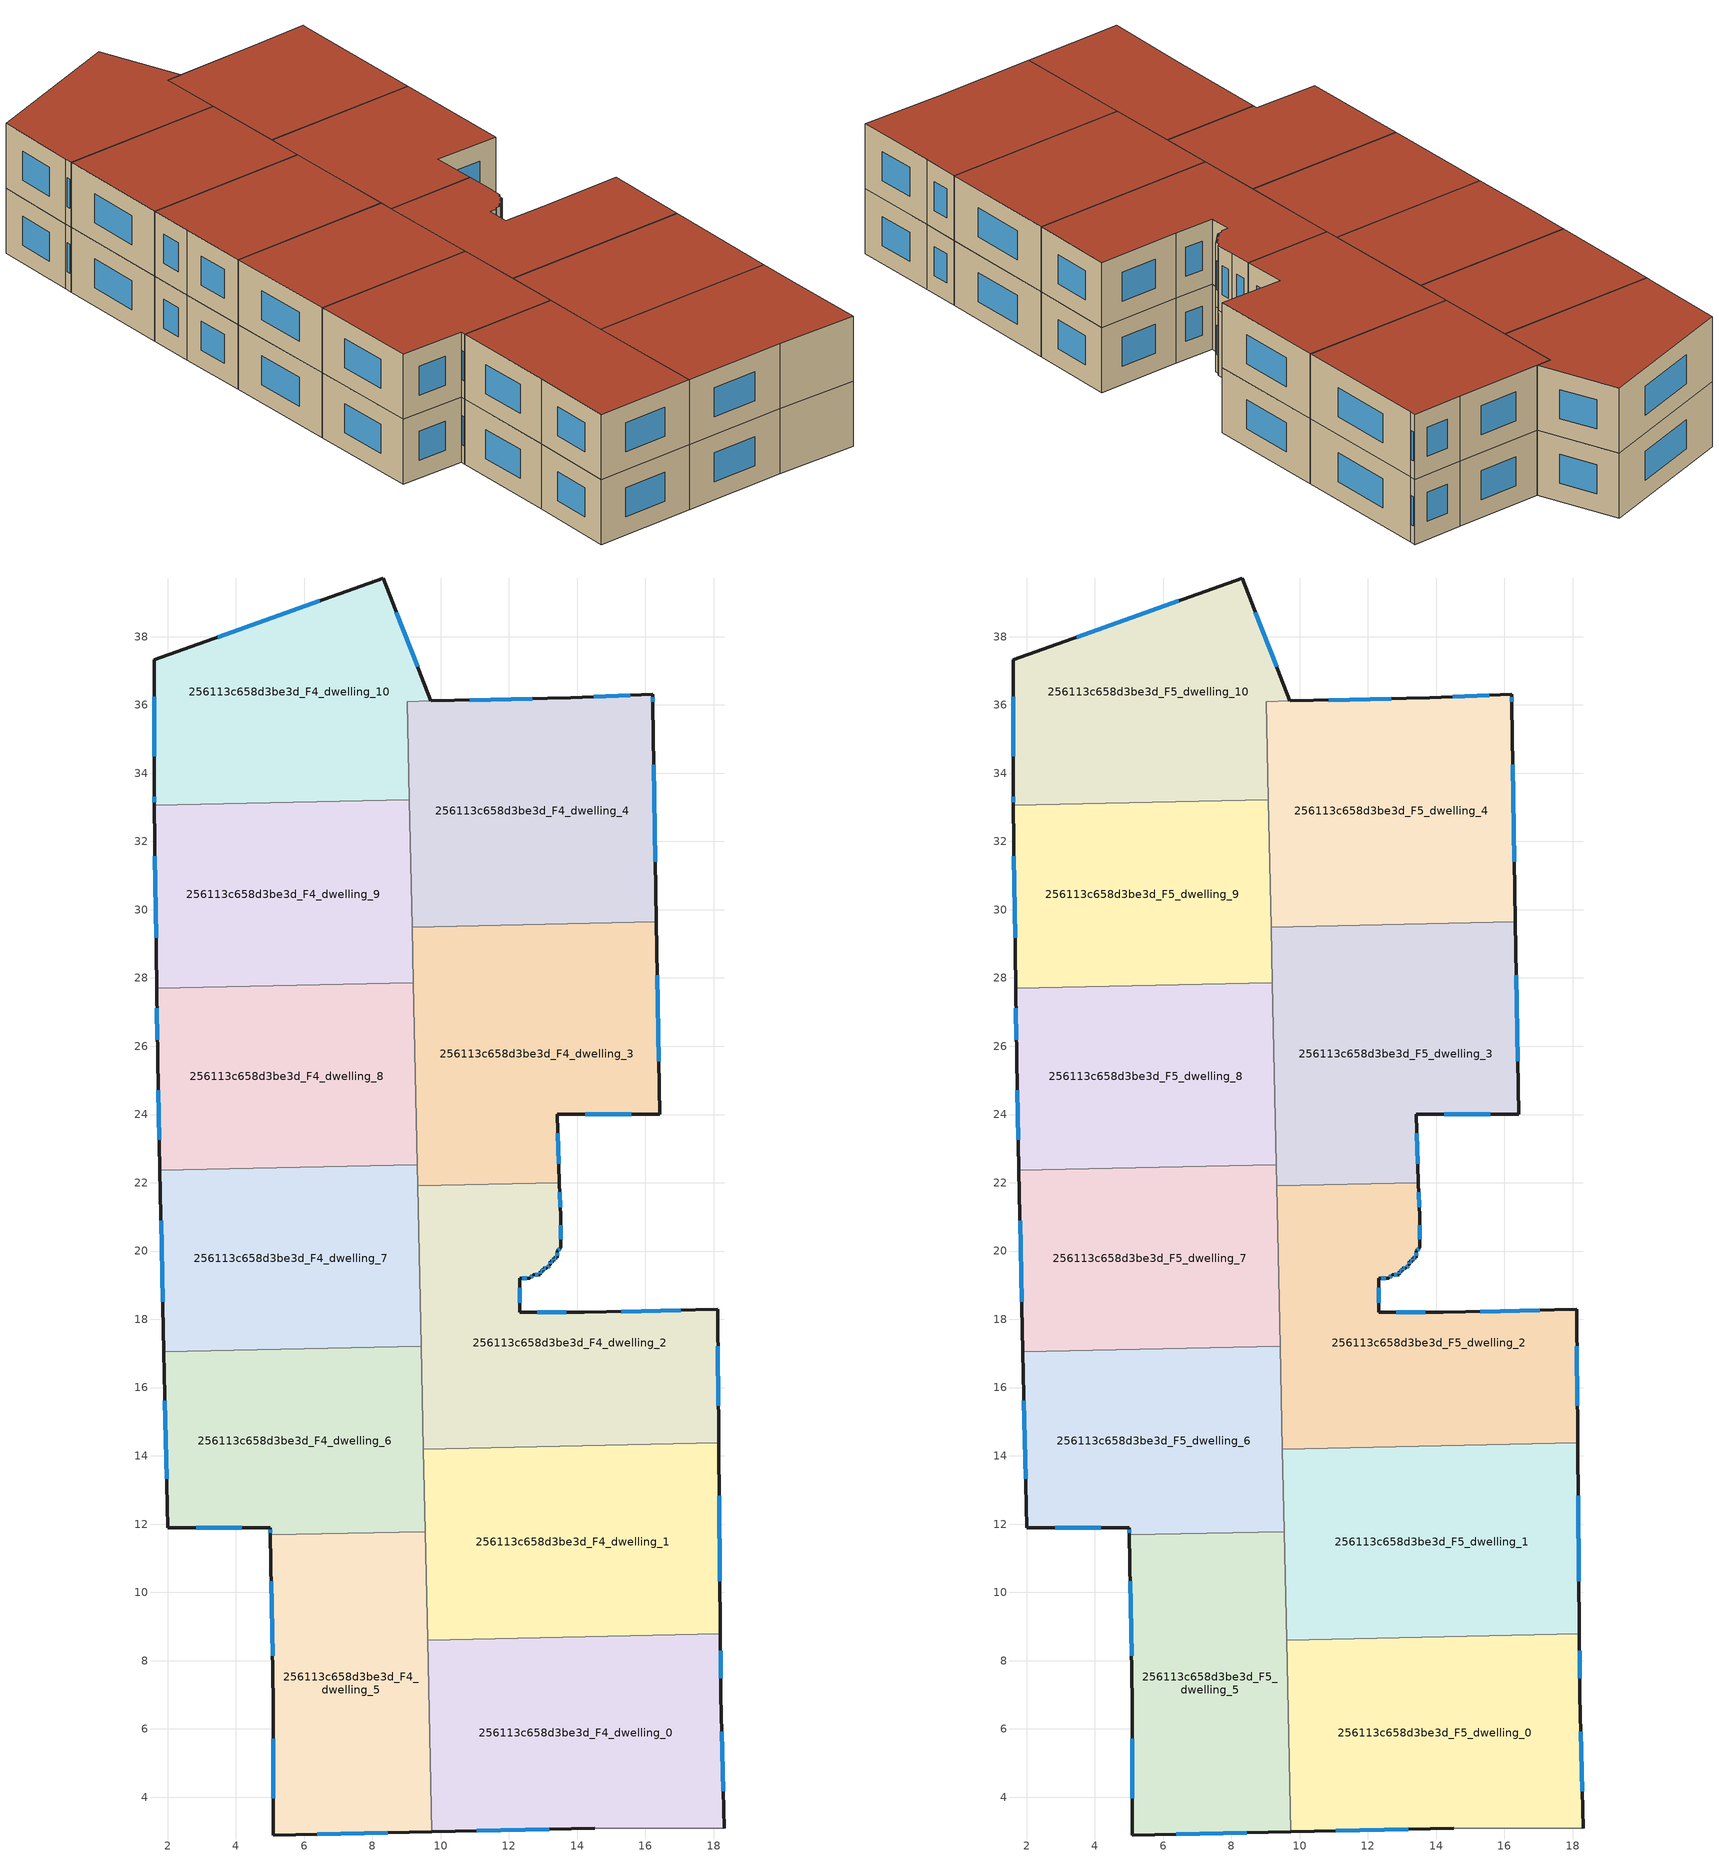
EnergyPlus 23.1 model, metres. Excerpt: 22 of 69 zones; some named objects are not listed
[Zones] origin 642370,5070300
256113c658d3be3d_F4_dwelling_0
 floor to 256113c658d3be3d_F3_dwelling_0 (EU_floor_Construction): 18.2,8.78 18.21,6.99 18.31,3.09 14.51,3.09 9.74,2.99 9.62,8.6 z12
 wall outside (EU_wall_Construction): 9.74,2.99 14.51,3.09 / 18.31,3.09 18.21,6.99 18.2,8.78 z12:15
 wall to 256113c658d3be3d_F4_dwelling_1 (EU_wall_Construction): 18.2,8.78 9.62,8.6 z12:15
 wall adiabatic (EU_wall_Construction): 14.51,3.09 18.31,3.09 z12:15
 wall to 256113c658d3be3d_F4_dwelling_5 (EU_wall_Construction): 9.62,8.6 9.74,2.99 z12:15
 window (EU_Window_Construction): 11.06,3.02 13.19,3.06 / 18.21,7.49 18.2,8.29 / 18.28,4.17 18.24,5.91 z12.83:14.17
256113c658d3be3d_F4_dwelling_1
 floor to 256113c658d3be3d_F3_dwelling_1 (EU_floor_Construction): 18.15,14.38 18.2,8.78 9.62,8.6 9.5,14.19 z12
 wall outside (EU_wall_Construction): 18.2,8.78 18.15,14.38 z12:15
 wall to 256113c658d3be3d_F4_dwelling_2 (EU_wall_Construction): 18.15,14.38 9.5,14.19 z12:15
 wall to 256113c658d3be3d_F4_dwelling_6 (EU_wall_Construction): 9.5,14.19 9.55,11.78 z12:15
 wall to 256113c658d3be3d_F4_dwelling_5 (EU_wall_Construction): 9.55,11.78 9.62,8.6 z12:15
 window (EU_Window_Construction): 18.18,10.33 18.16,12.83 z12.83:14.17
256113c658d3be3d_F4_dwelling_10
 floor to 256113c658d3be3d_F3_dwelling_10 (EU_floor_Construction): 8.31,39.72 9.71,36.12 9.03,36.1 9.09,33.22 1.61,33.05 1.61,33.42 1.61,37.32 z12
 wall outside (EU_wall_Construction): 9.71,36.12 8.31,39.72 1.61,37.32 1.61,33.42 1.61,33.05 z12:15
 wall to 256113c658d3be3d_F4_dwelling_4 (EU_wall_Construction): 9.09,33.22 9.03,36.1 9.71,36.12 z12:15
 wall to 256113c658d3be3d_F4_dwelling_9 (EU_wall_Construction): 1.61,33.05 9.09,33.22 z12:15
 window (EU_Window_Construction): 1.61,33.32 1.61,33.15 / 1.61,36.24 1.61,34.5 / 6.46,39.05 3.47,37.98 / 9.33,37.11 8.7,38.72 z12.83:14.17
256113c658d3be3d_F4_dwelling_2
 floor to 256113c658d3be3d_F3_dwelling_2 (EU_floor_Construction): 18.12,18.3 18.15,14.38 9.5,14.19 9.33,21.91 13.48,22 13.51,21 13.51,20.1 13.41,20 13.41,19.8 13.31,19.8 13.31,19.7 13.21,19.7 13.21,19.6 13.11,19.5 13.01,19.5 13.01,19.4 12.91,19.4 12.91,19.3 12.71,19.3 12.61,19.2 12.31,19.2 12.31,18.2 14.21,18.2 z12
 wall outside (EU_wall_Construction): 18.15,14.38 18.12,18.3 14.21,18.2 12.31,18.2 12.31,19.2 12.61,19.2 12.71,19.3 12.91,19.3 12.91,19.4 13.01,19.4 13.01,19.5 13.11,19.5 13.21,19.6 13.21,19.7 13.31,19.7 13.31,19.8 13.41,19.8 13.41,20 13.51,20.1 13.51,21 13.48,22 z12:15
 wall to 256113c658d3be3d_F4_dwelling_3 (EU_wall_Construction): 13.48,22 9.33,21.91 z12:15
 wall to 256113c658d3be3d_F4_dwelling_7 (EU_wall_Construction): 9.33,21.91 9.43,17.21 z12:15
 wall to 256113c658d3be3d_F4_dwelling_6 (EU_wall_Construction): 9.43,17.21 9.5,14.19 z12:15
 window (EU_Window_Construction): 13.41,19.86 13.41,19.95 / 13.34,19.8 13.39,19.8 / 13.31,19.73 13.31,19.77 / 13.24,19.7 13.29,19.7 / 13.21,19.63 13.21,19.67 / 13.14,19.53 13.19,19.57 / 13.04,19.5 13.09,19.5 / 13.01,19.43 13.01,19.48 / 12.94,19.4 12.99,19.4 / 12.91,19.33 12.91,19.37 / 12.77,19.3 12.86,19.3 / 12.64,19.23 12.68,19.27 / 12.4,19.2 12.53,19.2 / 12.31,18.48 12.31,18.93 / 13.69,18.2 12.84,18.2 / 17.04,18.27 15.29,18.23 / 18.14,15.46 18.13,17.21 / 13.5,21.28 13.49,21.72 / 13.51,20.35 13.51,20.75 / 13.44,20.03 13.49,20.07 z12.83:14.17
256113c658d3be3d_F4_dwelling_3
 floor to 256113c658d3be3d_F3_dwelling_3 (EU_floor_Construction): 16.32,29.64 16.42,24 13.41,24 13.48,22 9.33,21.91 9.17,29.49 z12
 wall outside (EU_wall_Construction): 13.48,22 13.41,24 16.42,24 16.32,29.64 z12:15
 wall to 256113c658d3be3d_F4_dwelling_4 (EU_wall_Construction): 16.32,29.64 9.17,29.49 z12:15
 wall to 256113c658d3be3d_F4_dwelling_8 (EU_wall_Construction): 9.2,27.86 9.32,22.53 z12:15
 wall to 256113c658d3be3d_F4_dwelling_7 (EU_wall_Construction): 9.32,22.53 9.33,21.91 z12:15
 wall to 256113c658d3be3d_F4_dwelling_9 (EU_wall_Construction): 9.17,29.49 9.2,27.86 z12:15
 window (EU_Window_Construction): 16.39,25.57 16.35,28.08 / 14.25,24 15.58,24 / 13.46,22.55 13.43,23.45 z12.83:14.17
256113c658d3be3d_F4_dwelling_4
 floor to 256113c658d3be3d_F3_dwelling_4 (EU_floor_Construction): 16.22,36.31 16.22,36.01 16.32,29.64 9.17,29.49 9.03,36.1 13.82,36.21 z12
 wall outside (EU_wall_Construction): 16.32,29.64 16.22,36.01 16.22,36.31 13.82,36.21 9.72,36.12 z12:15
 wall to 256113c658d3be3d_F4_dwelling_9 (EU_wall_Construction): 9.09,33.22 9.17,29.49 z12:15
 window (EU_Window_Construction): 12.68,36.19 10.85,36.14 / 15.55,36.29 14.48,36.24 / 16.22,36.1 16.22,36.23 / 16.3,31.41 16.25,34.25 z12.83:14.17
256113c658d3be3d_F4_dwelling_5
 floor to 256113c658d3be3d_F3_dwelling_5 (EU_floor_Construction): 9.55,11.78 9.74,2.99 5.1,2.89 5.1,6.79 5.01,11.68 z12
 wall outside (EU_wall_Construction): 5.01,11.68 5.1,6.79 5.1,2.89 9.74,2.99 z12:15
 wall to 256113c658d3be3d_F4_dwelling_6 (EU_wall_Construction): 9.55,11.78 5.01,11.68 z12:15
 window (EU_Window_Construction): 6.39,2.92 8.46,2.96 / 5.1,5.71 5.1,3.97 / 5.04,10.33 5.08,8.15 z12.83:14.17
256113c658d3be3d_F4_dwelling_6
 floor to 256113c658d3be3d_F3_dwelling_6 (EU_floor_Construction): 9.43,17.21 9.55,11.78 5.01,11.68 5.01,11.9 2,11.9 1.89,17.04 z12
 wall outside (EU_wall_Construction): 1.89,17.04 2,11.9 5.01,11.9 5.01,11.68 z12:15
 wall to 256113c658d3be3d_F4_dwelling_7 (EU_wall_Construction): 9.43,17.21 1.89,17.04 z12:15
 window (EU_Window_Construction): 5.01,11.84 5.01,11.74 / 2.83,11.9 4.17,11.9 / 1.92,15.62 1.97,13.32 z12.83:14.17
256113c658d3be3d_F4_dwelling_7
 floor to 256113c658d3be3d_F3_dwelling_7 (EU_floor_Construction): 9.32,22.53 9.43,17.21 1.89,17.04 1.78,22.37 z12
 wall outside (EU_wall_Construction): 1.78,22.37 1.89,17.04 z12:15
 wall to 256113c658d3be3d_F4_dwelling_8 (EU_wall_Construction): 9.32,22.53 1.78,22.37 z12:15
 window (EU_Window_Construction): 1.81,20.89 1.86,18.52 z12.83:14.17
256113c658d3be3d_F4_dwelling_8
 floor to 256113c658d3be3d_F3_dwelling_8 (EU_floor_Construction): 9.2,27.86 9.32,22.53 1.78,22.37 1.71,25.61 1.68,27.7 z12
 wall outside (EU_wall_Construction): 1.68,27.7 1.71,25.61 1.78,22.37 z12:15
 wall to 256113c658d3be3d_F4_dwelling_9 (EU_wall_Construction): 9.2,27.86 1.68,27.7 z12:15
 window (EU_Window_Construction): 1.73,24.71 1.76,23.27 / 1.69,27.12 1.7,26.19 z12.83:14.17
256113c658d3be3d_F4_dwelling_9
 floor to 256113c658d3be3d_F3_dwelling_9 (EU_floor_Construction): 9.09,33.22 9.2,27.86 1.68,27.7 1.61,33.05 z12
 wall outside (EU_wall_Construction): 1.61,33.05 1.68,27.7 z12:15
 window (EU_Window_Construction): 1.63,31.57 1.66,29.18 z12.83:14.17
256113c658d3be3d_F5_dwelling_0
 floor to 256113c658d3be3d_F4_dwelling_0 (EU_floor_Construction): 18.2,8.78 18.21,6.99 18.31,3.09 14.51,3.09 9.74,2.99 9.62,8.6 z15
 wall outside (EU_wall_Construction): 9.74,2.99 14.51,3.09 / 18.31,3.09 18.21,6.99 18.2,8.78 z15:18
 wall to 256113c658d3be3d_F5_dwelling_1 (EU_wall_Construction): 18.2,8.78 9.62,8.6 z15:18
 wall adiabatic (EU_wall_Construction): 14.51,3.09 18.31,3.09 z15:18
 wall to 256113c658d3be3d_F5_dwelling_5 (EU_wall_Construction): 9.62,8.6 9.74,2.99 z15:18
 window (EU_Window_Construction): 11.06,3.02 13.19,3.06 / 18.21,7.49 18.2,8.29 / 18.28,4.17 18.24,5.91 z15.83:17.17
 roof outside (EU_roof_Construction): 18.31,3.09 18.21,6.99 18.2,8.78 9.62,8.6 9.74,2.99 14.51,3.09 z18
256113c658d3be3d_F5_dwelling_1
 floor to 256113c658d3be3d_F4_dwelling_1 (EU_floor_Construction): 18.15,14.38 18.2,8.78 9.62,8.6 9.5,14.19 z15
 wall outside (EU_wall_Construction): 18.2,8.78 18.15,14.38 z15:18
 wall to 256113c658d3be3d_F5_dwelling_2 (EU_wall_Construction): 18.15,14.38 9.5,14.19 z15:18
 wall to 256113c658d3be3d_F5_dwelling_6 (EU_wall_Construction): 9.5,14.19 9.55,11.78 z15:18
 wall to 256113c658d3be3d_F5_dwelling_5 (EU_wall_Construction): 9.55,11.78 9.62,8.6 z15:18
 window (EU_Window_Construction): 18.18,10.33 18.16,12.83 z15.83:17.17
 roof outside (EU_roof_Construction): 18.2,8.78 18.15,14.38 9.5,14.19 9.62,8.6 z18
256113c658d3be3d_F5_dwelling_10
 floor to 256113c658d3be3d_F4_dwelling_10 (EU_floor_Construction): 8.31,39.72 9.71,36.12 9.03,36.1 9.09,33.22 1.61,33.05 1.61,33.42 1.61,37.32 z15
 wall outside (EU_wall_Construction): 9.71,36.12 8.31,39.72 1.61,37.32 1.61,33.42 1.61,33.05 z15:18
 wall to 256113c658d3be3d_F5_dwelling_4 (EU_wall_Construction): 9.09,33.22 9.03,36.1 9.71,36.12 z15:18
 wall to 256113c658d3be3d_F5_dwelling_9 (EU_wall_Construction): 1.61,33.05 9.09,33.22 z15:18
 window (EU_Window_Construction): 1.61,33.32 1.61,33.15 / 1.61,36.24 1.61,34.5 / 6.46,39.05 3.47,37.98 / 9.33,37.11 8.7,38.72 z15.83:17.17
 roof outside (EU_roof_Construction): 9.09,33.22 9.03,36.1 9.71,36.12 8.31,39.72 1.61,37.32 1.61,33.42 1.61,33.05 z18
256113c658d3be3d_F5_dwelling_2
 floor to 256113c658d3be3d_F4_dwelling_2 (EU_floor_Construction): 18.12,18.3 18.15,14.38 9.5,14.19 9.33,21.91 13.48,22 13.51,21 13.51,20.1 13.41,20 13.41,19.8 13.31,19.8 13.31,19.7 13.21,19.7 13.21,19.6 13.11,19.5 13.01,19.5 13.01,19.4 12.91,19.4 12.91,19.3 12.71,19.3 12.61,19.2 12.31,19.2 12.31,18.2 14.21,18.2 z15
 wall outside (EU_wall_Construction): 18.15,14.38 18.12,18.3 14.21,18.2 12.31,18.2 12.31,19.2 12.61,19.2 12.71,19.3 12.91,19.3 12.91,19.4 13.01,19.4 13.01,19.5 13.11,19.5 13.21,19.6 13.21,19.7 13.31,19.7 13.31,19.8 13.41,19.8 13.41,20 13.51,20.1 13.51,21 13.48,22 z15:18
 wall to 256113c658d3be3d_F5_dwelling_3 (EU_wall_Construction): 13.48,22 9.33,21.91 z15:18
 wall to 256113c658d3be3d_F5_dwelling_7 (EU_wall_Construction): 9.33,21.91 9.43,17.21 z15:18
 wall to 256113c658d3be3d_F5_dwelling_6 (EU_wall_Construction): 9.43,17.21 9.5,14.19 z15:18
 window (EU_Window_Construction): 13.41,19.86 13.41,19.95 / 13.34,19.8 13.39,19.8 / 13.31,19.73 13.31,19.77 / 13.24,19.7 13.29,19.7 / 13.21,19.63 13.21,19.67 / 13.14,19.53 13.19,19.57 / 13.04,19.5 13.09,19.5 / 13.01,19.43 13.01,19.48 / 12.94,19.4 12.99,19.4 / 12.91,19.33 12.91,19.37 / 12.77,19.3 12.86,19.3 / 12.64,19.23 12.68,19.27 / 12.4,19.2 12.53,19.2 / 12.31,18.48 12.31,18.93 / 13.69,18.2 12.84,18.2 / 17.04,18.27 15.29,18.23 / 18.14,15.46 18.13,17.21 / 13.5,21.28 13.49,21.72 / 13.51,20.35 13.51,20.75 / 13.44,20.03 13.49,20.07 z15.83:17.17
 roof outside (EU_roof_Construction): 18.15,14.38 18.12,18.3 14.21,18.2 12.31,18.2 12.31,19.2 12.61,19.2 12.71,19.3 12.91,19.3 12.91,19.4 13.01,19.4 13.01,19.5 13.11,19.5 13.21,19.6 13.21,19.7 13.31,19.7 13.31,19.8 13.41,19.8 13.41,20 13.51,20.1 13.51,21 13.48,22 9.33,21.91 9.5,14.19 z18
256113c658d3be3d_F5_dwelling_3
 floor to 256113c658d3be3d_F4_dwelling_3 (EU_floor_Construction): 16.32,29.64 16.42,24 13.41,24 13.48,22 9.33,21.91 9.17,29.49 z15
 wall outside (EU_wall_Construction): 13.48,22 13.41,24 16.42,24 16.32,29.64 z15:18
 wall to 256113c658d3be3d_F5_dwelling_4 (EU_wall_Construction): 16.32,29.64 9.17,29.49 z15:18
 wall to 256113c658d3be3d_F5_dwelling_8 (EU_wall_Construction): 9.2,27.86 9.32,22.53 z15:18
 wall to 256113c658d3be3d_F5_dwelling_7 (EU_wall_Construction): 9.32,22.53 9.33,21.91 z15:18
 wall to 256113c658d3be3d_F5_dwelling_9 (EU_wall_Construction): 9.17,29.49 9.2,27.86 z15:18
 window (EU_Window_Construction): 16.39,25.57 16.35,28.08 / 14.25,24 15.58,24 / 13.46,22.55 13.43,23.45 z15.83:17.17
 roof outside (EU_roof_Construction): 16.42,24 16.32,29.64 9.17,29.49 9.33,21.91 13.48,22 13.41,24 z18
256113c658d3be3d_F5_dwelling_4
 floor to 256113c658d3be3d_F4_dwelling_4 (EU_floor_Construction): 16.22,36.31 16.22,36.01 16.32,29.64 9.17,29.49 9.03,36.1 13.82,36.21 z15
 wall outside (EU_wall_Construction): 16.32,29.64 16.22,36.01 16.22,36.31 13.82,36.21 9.72,36.12 z15:18
 wall to 256113c658d3be3d_F5_dwelling_9 (EU_wall_Construction): 9.09,33.22 9.17,29.49 z15:18
 window (EU_Window_Construction): 12.68,36.19 10.85,36.14 / 15.55,36.29 14.48,36.24 / 16.22,36.1 16.22,36.23 / 16.3,31.41 16.25,34.25 z15.83:17.17
 roof outside (EU_roof_Construction): 16.32,29.64 16.22,36.01 16.22,36.31 13.82,36.21 9.03,36.1 9.17,29.49 z18
256113c658d3be3d_F5_dwelling_5
 floor to 256113c658d3be3d_F4_dwelling_5 (EU_floor_Construction): 9.55,11.78 9.74,2.99 5.1,2.89 5.1,6.79 5.01,11.68 z15
 wall outside (EU_wall_Construction): 5.01,11.68 5.1,6.79 5.1,2.89 9.74,2.99 z15:18
 wall to 256113c658d3be3d_F5_dwelling_6 (EU_wall_Construction): 9.55,11.78 5.01,11.68 z15:18
 window (EU_Window_Construction): 6.39,2.92 8.46,2.96 / 5.1,5.71 5.1,3.97 / 5.04,10.33 5.08,8.15 z15.83:17.17
 roof outside (EU_roof_Construction): 9.74,2.99 9.55,11.78 5.01,11.68 5.1,6.79 5.1,2.89 z18
256113c658d3be3d_F5_dwelling_6
 floor to 256113c658d3be3d_F4_dwelling_6 (EU_floor_Construction): 9.43,17.21 9.55,11.78 5.01,11.68 5.01,11.9 2,11.9 1.89,17.04 z15
 wall outside (EU_wall_Construction): 1.89,17.04 2,11.9 5.01,11.9 5.01,11.68 z15:18
 wall to 256113c658d3be3d_F5_dwelling_7 (EU_wall_Construction): 9.43,17.21 1.89,17.04 z15:18
 window (EU_Window_Construction): 5.01,11.84 5.01,11.74 / 2.83,11.9 4.17,11.9 / 1.92,15.62 1.97,13.32 z15.83:17.17
 roof outside (EU_roof_Construction): 9.55,11.78 9.43,17.21 1.89,17.04 2,11.9 5.01,11.9 5.01,11.68 z18
256113c658d3be3d_F5_dwelling_7
 floor to 256113c658d3be3d_F4_dwelling_7 (EU_floor_Construction): 9.32,22.53 9.43,17.21 1.89,17.04 1.78,22.37 z15
 wall outside (EU_wall_Construction): 1.78,22.37 1.89,17.04 z15:18
 wall to 256113c658d3be3d_F5_dwelling_8 (EU_wall_Construction): 9.32,22.53 1.78,22.37 z15:18
 window (EU_Window_Construction): 1.81,20.89 1.86,18.52 z15.83:17.17
 roof outside (EU_roof_Construction): 9.43,17.21 9.32,22.53 1.78,22.37 1.89,17.04 z18
256113c658d3be3d_F5_dwelling_8
 floor to 256113c658d3be3d_F4_dwelling_8 (EU_floor_Construction): 9.2,27.86 9.32,22.53 1.78,22.37 1.71,25.61 1.68,27.7 z15
 wall outside (EU_wall_Construction): 1.68,27.7 1.71,25.61 1.78,22.37 z15:18
 wall to 256113c658d3be3d_F5_dwelling_9 (EU_wall_Construction): 9.2,27.86 1.68,27.7 z15:18
 window (EU_Window_Construction): 1.73,24.71 1.76,23.27 / 1.69,27.12 1.7,26.19 z15.83:17.17
 roof outside (EU_roof_Construction): 9.32,22.53 9.2,27.86 1.68,27.7 1.71,25.61 1.78,22.37 z18
256113c658d3be3d_F5_dwelling_9
 floor to 256113c658d3be3d_F4_dwelling_9 (EU_floor_Construction): 9.09,33.22 9.2,27.86 1.68,27.7 1.61,33.05 z15
 wall outside (EU_wall_Construction): 1.61,33.05 1.68,27.7 z15:18
 window (EU_Window_Construction): 1.63,31.57 1.66,29.18 z15.83:17.17
 roof outside (EU_roof_Construction): 9.2,27.86 9.09,33.22 1.61,33.05 1.68,27.7 z18
[Building]
EU S2 Campaign: North Axis=0; Terrain=City; Solar Distribution=FullExterior
[Site:Location]
Lyon-Bron: Latitude=45.75; Longitude=5; Time Zone=1; Elevation=198
[SizingPeriod:WeatherFileDays]
AnnualSizingPeriod: Begin Month=1; Begin Day of Month=1; End Month=12; End Day of Month=31; Day of Week for Start Day=Monday; Use Weather File Daylight Saving Period=No; Use Weather File Rain and Snow Indicators=No
[MATERIAL]
EU_InternalMass_Material: Roughness=MediumRough; Thickness=0.1; Conductivity=1; Density=1800; Specific Heat=900; Thermal Absorptance=0.9; Solar Absorptance=0.7; Visible Absorptance=0.7
[MATERIAL:NOMASS] Roughness=MediumRough; Thermal Absorptance=0.9; Solar Absorptance=0.7; Visible Absorptance=0.7
Name | Thermal Resistance
EU_wall_NoMass | 1.97775
EU_roof_NoMass | 1.81626
EU_floor_NoMass | 1.84812
[WINDOWMATERIAL:SIMPLEGLAZINGSYSTEM]
EU_Window_SimpleGlazing: UFactor=3.27502; Solar Heat Gain Coefficient=0.76; Visible Transmittance=0.76
[CONSTRUCTION]
EU_wall_Construction: EU_wall_NoMass
EU_roof_Construction: EU_roof_NoMass
EU_floor_Construction: EU_floor_NoMass
EU_InternalMass_Construction: EU_InternalMass_Material
EU_Window_Construction: EU_Window_SimpleGlazing
[ZONE] Type=1; Multiplier=1; Ceiling Height=autocalculate; Floor Area=autocalculate; Part of Total Floor Area=Yes
Name | Volume
256113c658d3be3d_F4_dwelling_0; 256113c658d3be3d_F5_dwelling_0 | 144.648
256113c658d3be3d_F4_dwelling_1; 256113c658d3be3d_F5_dwelling_1 | 144.633
256113c658d3be3d_F4_dwelling_10; 256113c658d3be3d_F5_dwelling_10 | 122.504
256113c658d3be3d_F4_dwelling_2; 256113c658d3be3d_F5_dwelling_2 | 144.646
256113c658d3be3d_F4_dwelling_3; 256113c658d3be3d_F5_dwelling_3 | 144.642
256113c658d3be3d_F4_dwelling_4; 256113c658d3be3d_F5_dwelling_4 | 142.676
256113c658d3be3d_F4_dwelling_5; 256113c658d3be3d_F5_dwelling_5 | 120.522
256113c658d3be3d_F4_dwelling_6; 256113c658d3be3d_F5_dwelling_6 | 120.533
256113c658d3be3d_F4_dwelling_7; 256113c658d3be3d_F5_dwelling_7 | 120.547
256113c658d3be3d_F4_dwelling_8; 256113c658d3be3d_F5_dwelling_8 | 120.527
256113c658d3be3d_F4_dwelling_9; 256113c658d3be3d_F5_dwelling_9 | 120.534
[INTERNALMASS] Construction=EU_InternalMass_Construction
Name | Zone or ZoneList | Surface Area
256113c658d3be3d_F4_dwelling_0_EU_InternalMass | 256113c658d3be3d_F4_dwelling_0 | 48.2164
256113c658d3be3d_F4_dwelling_1_EU_InternalMass | 256113c658d3be3d_F4_dwelling_1 | 48.2108
256113c658d3be3d_F4_dwelling_2_EU_InternalMass | 256113c658d3be3d_F4_dwelling_2 | 48.2151
256113c658d3be3d_F4_dwelling_3_EU_InternalMass | 256113c658d3be3d_F4_dwelling_3 | 48.2145
256113c658d3be3d_F4_dwelling_4_EU_InternalMass | 256113c658d3be3d_F4_dwelling_4 | 47.559
256113c658d3be3d_F4_dwelling_5_EU_InternalMass | 256113c658d3be3d_F4_dwelling_5 | 40.1745
256113c658d3be3d_F4_dwelling_6_EU_InternalMass | 256113c658d3be3d_F4_dwelling_6 | 40.1779
256113c658d3be3d_F4_dwelling_7_EU_InternalMass | 256113c658d3be3d_F4_dwelling_7 | 40.1835
256113c658d3be3d_F4_dwelling_8_EU_InternalMass | 256113c658d3be3d_F4_dwelling_8 | 40.1759
256113c658d3be3d_F4_dwelling_9_EU_InternalMass | 256113c658d3be3d_F4_dwelling_9 | 40.1778
256113c658d3be3d_F4_dwelling_10_EU_InternalMass | 256113c658d3be3d_F4_dwelling_10 | 40.8331
256113c658d3be3d_F5_dwelling_0_EU_InternalMass | 256113c658d3be3d_F5_dwelling_0 | 48.2164
256113c658d3be3d_F5_dwelling_1_EU_InternalMass | 256113c658d3be3d_F5_dwelling_1 | 48.2108
256113c658d3be3d_F5_dwelling_2_EU_InternalMass | 256113c658d3be3d_F5_dwelling_2 | 48.2151
256113c658d3be3d_F5_dwelling_3_EU_InternalMass | 256113c658d3be3d_F5_dwelling_3 | 48.2145
256113c658d3be3d_F5_dwelling_4_EU_InternalMass | 256113c658d3be3d_F5_dwelling_4 | 47.559
256113c658d3be3d_F5_dwelling_5_EU_InternalMass | 256113c658d3be3d_F5_dwelling_5 | 40.1745
256113c658d3be3d_F5_dwelling_6_EU_InternalMass | 256113c658d3be3d_F5_dwelling_6 | 40.1779
256113c658d3be3d_F5_dwelling_7_EU_InternalMass | 256113c658d3be3d_F5_dwelling_7 | 40.1835
256113c658d3be3d_F5_dwelling_8_EU_InternalMass | 256113c658d3be3d_F5_dwelling_8 | 40.1759
256113c658d3be3d_F5_dwelling_9_EU_InternalMass | 256113c658d3be3d_F5_dwelling_9 | 40.1778
256113c658d3be3d_F5_dwelling_10_EU_InternalMass | 256113c658d3be3d_F5_dwelling_10 | 40.8331
[OTHEREQUIPMENT] Fuel Type=Electricity; Design Level Calculation Method=Watts/Area; Power per Zone Floor Area=1; Fraction Latent=0; Fraction Radiant=0; Fraction Lost=0; Carbon Dioxide Generation Rate=0; EndUse Subcategory=EU_Step8_InternalGains
Name | Zone or ZoneList or Space or SpaceList | Schedule
EU_Step8_InternalGain_256113c658d3be3d_F4_dwelling_0_f000 | 256113c658d3be3d_F4_dwelling_0 | EU_Step8_GainSchedule_256113c658d3be3d_F4_dwelling_0_f000
EU_Step8_InternalGain_256113c658d3be3d_F4_dwelling_1_f000 | 256113c658d3be3d_F4_dwelling_1 | EU_Step8_GainSchedule_256113c658d3be3d_F4_dwelling_1_f000
EU_Step8_InternalGain_256113c658d3be3d_F4_dwelling_2_f000 | 256113c658d3be3d_F4_dwelling_2 | EU_Step8_GainSchedule_256113c658d3be3d_F4_dwelling_2_f000
EU_Step8_InternalGain_256113c658d3be3d_F4_dwelling_3_f000 | 256113c658d3be3d_F4_dwelling_3 | EU_Step8_GainSchedule_256113c658d3be3d_F4_dwelling_3_f000
EU_Step8_InternalGain_256113c658d3be3d_F4_dwelling_4_f000 | 256113c658d3be3d_F4_dwelling_4 | EU_Step8_GainSchedule_256113c658d3be3d_F4_dwelling_4_f000
EU_Step8_InternalGain_256113c658d3be3d_F4_dwelling_5_f000 | 256113c658d3be3d_F4_dwelling_5 | EU_Step8_GainSchedule_256113c658d3be3d_F4_dwelling_5_f000
EU_Step8_InternalGain_256113c658d3be3d_F4_dwelling_6_f000 | 256113c658d3be3d_F4_dwelling_6 | EU_Step8_GainSchedule_256113c658d3be3d_F4_dwelling_6_f000
EU_Step8_InternalGain_256113c658d3be3d_F4_dwelling_7_f000 | 256113c658d3be3d_F4_dwelling_7 | EU_Step8_GainSchedule_256113c658d3be3d_F4_dwelling_7_f000
EU_Step8_InternalGain_256113c658d3be3d_F4_dwelling_8_f000 | 256113c658d3be3d_F4_dwelling_8 | EU_Step8_GainSchedule_256113c658d3be3d_F4_dwelling_8_f000
EU_Step8_InternalGain_256113c658d3be3d_F4_dwelling_9_f000 | 256113c658d3be3d_F4_dwelling_9 | EU_Step8_GainSchedule_256113c658d3be3d_F4_dwelling_9_f000
EU_Step8_InternalGain_256113c658d3be3d_F4_dwelling_10_f000 | 256113c658d3be3d_F4_dwelling_10 | EU_Step8_GainSchedule_256113c658d3be3d_F4_dwelling_10_f000
EU_Step8_InternalGain_256113c658d3be3d_F5_dwelling_0_f000 | 256113c658d3be3d_F5_dwelling_0 | EU_Step8_GainSchedule_256113c658d3be3d_F5_dwelling_0_f000
EU_Step8_InternalGain_256113c658d3be3d_F5_dwelling_1_f000 | 256113c658d3be3d_F5_dwelling_1 | EU_Step8_GainSchedule_256113c658d3be3d_F5_dwelling_1_f000
EU_Step8_InternalGain_256113c658d3be3d_F5_dwelling_2_f000 | 256113c658d3be3d_F5_dwelling_2 | EU_Step8_GainSchedule_256113c658d3be3d_F5_dwelling_2_f000
EU_Step8_InternalGain_256113c658d3be3d_F5_dwelling_3_f000 | 256113c658d3be3d_F5_dwelling_3 | EU_Step8_GainSchedule_256113c658d3be3d_F5_dwelling_3_f000
EU_Step8_InternalGain_256113c658d3be3d_F5_dwelling_4_f000 | 256113c658d3be3d_F5_dwelling_4 | EU_Step8_GainSchedule_256113c658d3be3d_F5_dwelling_4_f000
EU_Step8_InternalGain_256113c658d3be3d_F5_dwelling_5_f000 | 256113c658d3be3d_F5_dwelling_5 | EU_Step8_GainSchedule_256113c658d3be3d_F5_dwelling_5_f000
EU_Step8_InternalGain_256113c658d3be3d_F5_dwelling_6_f000 | 256113c658d3be3d_F5_dwelling_6 | EU_Step8_GainSchedule_256113c658d3be3d_F5_dwelling_6_f000
EU_Step8_InternalGain_256113c658d3be3d_F5_dwelling_7_f000 | 256113c658d3be3d_F5_dwelling_7 | EU_Step8_GainSchedule_256113c658d3be3d_F5_dwelling_7_f000
EU_Step8_InternalGain_256113c658d3be3d_F5_dwelling_8_f000 | 256113c658d3be3d_F5_dwelling_8 | EU_Step8_GainSchedule_256113c658d3be3d_F5_dwelling_8_f000
EU_Step8_InternalGain_256113c658d3be3d_F5_dwelling_9_f000 | 256113c658d3be3d_F5_dwelling_9 | EU_Step8_GainSchedule_256113c658d3be3d_F5_dwelling_9_f000
EU_Step8_InternalGain_256113c658d3be3d_F5_dwelling_10_f000 | 256113c658d3be3d_F5_dwelling_10 | EU_Step8_GainSchedule_256113c658d3be3d_F5_dwelling_10_f000
[ZONEVENTILATION:DESIGNFLOWRATE] Schedule=EU_AlwaysOn; Design Flow Rate Calculation Method=AirChanges/Hour; Air Changes per Hour=0.759424; Ventilation Type=Natural; Fan Pressure Rise=0; Fan Total Efficiency=1; Constant Term Coefficient=1; Temperature Term Coefficient=0; Velocity Term Coefficient=0; Velocity Squared Term Coefficient=0; Minimum Indoor Temperature=-100; Maximum Indoor Temperature=100; Delta Temperature=-100; Minimum Outdoor Temperature=-100; Maximum Outdoor Temperature=100; Maximum Wind Speed=40
Name | Zone or ZoneList or Space or SpaceList
EU_ConstantAir_256113c658d3be3d_F4_dwelling_0 | 256113c658d3be3d_F4_dwelling_0
EU_ConstantAir_256113c658d3be3d_F4_dwelling_1 | 256113c658d3be3d_F4_dwelling_1
EU_ConstantAir_256113c658d3be3d_F4_dwelling_2 | 256113c658d3be3d_F4_dwelling_2
EU_ConstantAir_256113c658d3be3d_F4_dwelling_3 | 256113c658d3be3d_F4_dwelling_3
EU_ConstantAir_256113c658d3be3d_F4_dwelling_4 | 256113c658d3be3d_F4_dwelling_4
EU_ConstantAir_256113c658d3be3d_F4_dwelling_5 | 256113c658d3be3d_F4_dwelling_5
EU_ConstantAir_256113c658d3be3d_F4_dwelling_6 | 256113c658d3be3d_F4_dwelling_6
EU_ConstantAir_256113c658d3be3d_F4_dwelling_7 | 256113c658d3be3d_F4_dwelling_7
EU_ConstantAir_256113c658d3be3d_F4_dwelling_8 | 256113c658d3be3d_F4_dwelling_8
EU_ConstantAir_256113c658d3be3d_F4_dwelling_9 | 256113c658d3be3d_F4_dwelling_9
EU_ConstantAir_256113c658d3be3d_F4_dwelling_10 | 256113c658d3be3d_F4_dwelling_10
EU_ConstantAir_256113c658d3be3d_F5_dwelling_0 | 256113c658d3be3d_F5_dwelling_0
EU_ConstantAir_256113c658d3be3d_F5_dwelling_1 | 256113c658d3be3d_F5_dwelling_1
EU_ConstantAir_256113c658d3be3d_F5_dwelling_2 | 256113c658d3be3d_F5_dwelling_2
EU_ConstantAir_256113c658d3be3d_F5_dwelling_3 | 256113c658d3be3d_F5_dwelling_3
EU_ConstantAir_256113c658d3be3d_F5_dwelling_4 | 256113c658d3be3d_F5_dwelling_4
EU_ConstantAir_256113c658d3be3d_F5_dwelling_5 | 256113c658d3be3d_F5_dwelling_5
EU_ConstantAir_256113c658d3be3d_F5_dwelling_6 | 256113c658d3be3d_F5_dwelling_6
EU_ConstantAir_256113c658d3be3d_F5_dwelling_7 | 256113c658d3be3d_F5_dwelling_7
EU_ConstantAir_256113c658d3be3d_F5_dwelling_8 | 256113c658d3be3d_F5_dwelling_8
EU_ConstantAir_256113c658d3be3d_F5_dwelling_9 | 256113c658d3be3d_F5_dwelling_9
EU_ConstantAir_256113c658d3be3d_F5_dwelling_10 | 256113c658d3be3d_F5_dwelling_10
[HVACTEMPLATE:ZONE:IDEALLOADSAIRSYSTEM] System Availability Schedule=EU_AlwaysOn; Maximum Heating Supply Air Temperature=50; Minimum Cooling Supply Air Temperature=13; Maximum Heating Supply Air Humidity Ratio=0.0156; Minimum Cooling Supply Air Humidity Ratio=0.0077; Heating Limit=NoLimit; Cooling Limit=NoLimit; Heating Availability Schedule=EU_AlwaysOn; Cooling Availability Schedule=EU_CoolingOff; Dehumidification Control Type=ConstantSensibleHeatRatio; Cooling Sensible Heat Ratio=0.7; Dehumidification Setpoint=60; Humidification Control Type=None; Humidification Setpoint=30; Outdoor Air Method=None; Outdoor Air Flow Rate per Person=0.00944; Outdoor Air Flow Rate per Zone Floor Area=0; Outdoor Air Flow Rate per Zone=0; Demand Controlled Ventilation Type=None; Outdoor Air Economizer Type=NoEconomizer; Heat Recovery Type=None; Sensible Heat Recovery Effectiveness=0.7; Latent Heat Recovery Effectiveness=0.65
Name | Template Thermostat
256113c658d3be3d_F4_dwelling_0 | EU_HeatOnly_256113c658d3be3d_F4_dwelling_0
256113c658d3be3d_F4_dwelling_1 | EU_HeatOnly_256113c658d3be3d_F4_dwelling_1
256113c658d3be3d_F4_dwelling_2 | EU_HeatOnly_256113c658d3be3d_F4_dwelling_2
256113c658d3be3d_F4_dwelling_3 | EU_HeatOnly_256113c658d3be3d_F4_dwelling_3
256113c658d3be3d_F4_dwelling_4 | EU_HeatOnly_256113c658d3be3d_F4_dwelling_4
256113c658d3be3d_F4_dwelling_5 | EU_HeatOnly_256113c658d3be3d_F4_dwelling_5
256113c658d3be3d_F4_dwelling_6 | EU_HeatOnly_256113c658d3be3d_F4_dwelling_6
256113c658d3be3d_F4_dwelling_7 | EU_HeatOnly_256113c658d3be3d_F4_dwelling_7
256113c658d3be3d_F4_dwelling_8 | EU_HeatOnly_256113c658d3be3d_F4_dwelling_8
256113c658d3be3d_F4_dwelling_9 | EU_HeatOnly_256113c658d3be3d_F4_dwelling_9
256113c658d3be3d_F4_dwelling_10 | EU_HeatOnly_256113c658d3be3d_F4_dwelling_10
256113c658d3be3d_F5_dwelling_0 | EU_HeatOnly_256113c658d3be3d_F5_dwelling_0
256113c658d3be3d_F5_dwelling_1 | EU_HeatOnly_256113c658d3be3d_F5_dwelling_1
256113c658d3be3d_F5_dwelling_2 | EU_HeatOnly_256113c658d3be3d_F5_dwelling_2
256113c658d3be3d_F5_dwelling_3 | EU_HeatOnly_256113c658d3be3d_F5_dwelling_3
256113c658d3be3d_F5_dwelling_4 | EU_HeatOnly_256113c658d3be3d_F5_dwelling_4
256113c658d3be3d_F5_dwelling_5 | EU_HeatOnly_256113c658d3be3d_F5_dwelling_5
256113c658d3be3d_F5_dwelling_6 | EU_HeatOnly_256113c658d3be3d_F5_dwelling_6
256113c658d3be3d_F5_dwelling_7 | EU_HeatOnly_256113c658d3be3d_F5_dwelling_7
256113c658d3be3d_F5_dwelling_8 | EU_HeatOnly_256113c658d3be3d_F5_dwelling_8
256113c658d3be3d_F5_dwelling_9 | EU_HeatOnly_256113c658d3be3d_F5_dwelling_9
256113c658d3be3d_F5_dwelling_10 | EU_HeatOnly_256113c658d3be3d_F5_dwelling_10
[SIZING:ZONE] Zone Cooling Design Supply Air Temperature Input Method=SupplyAirTemperature; Zone Cooling Design Supply Air Temperature=13; Zone Heating Design Supply Air Temperature Input Method=SupplyAirTemperature; Zone Heating Design Supply Air Temperature=50; Zone Cooling Design Supply Air Humidity Ratio=0.008; Zone Heating Design Supply Air Humidity Ratio=0.008; Cooling Design Air Flow Method=DesignDay; Cooling Design Air Flow Rate=0; Cooling Minimum Air Flow per Zone Floor Area=0.000762; Cooling Minimum Air Flow=0; Cooling Minimum Air Flow Fraction=0.2; Heating Design Air Flow Method=DesignDay; Heating Design Air Flow Rate=0; Heating Maximum Air Flow per Zone Floor Area=0.002032; Heating Maximum Air Flow=0.141576; Heating Maximum Air Flow Fraction=0.3; Account for Dedicated Outdoor Air System=No; Dedicated Outdoor Air System Control Strategy=NeutralSupplyAir; Dedicated Outdoor Air Low Setpoint Temperature for Design=autosize; Dedicated Outdoor Air High Setpoint Temperature for Design=autosize; Zone Load Sizing Method=Sensible Load Only No Latent Load; Zone Latent Cooling Design Supply Air Humidity Ratio Input Method=HumidityRatioDifference; Zone Cooling Design Supply Air Humidity Ratio Difference=0.005; Zone Latent Heating Design Supply Air Humidity Ratio Input Method=HumidityRatioDifference; Zone Humidification Design Supply Air Humidity Ratio Difference=0.005
256113c658d3be3d_F4_dwelling_0; 256113c658d3be3d_F4_dwelling_1; 256113c658d3be3d_F4_dwelling_2; 256113c658d3be3d_F4_dwelling_3; 256113c658d3be3d_F4_dwelling_4; 256113c658d3be3d_F4_dwelling_5; 256113c658d3be3d_F4_dwelling_6; 256113c658d3be3d_F4_dwelling_7; 256113c658d3be3d_F4_dwelling_8; 256113c658d3be3d_F4_dwelling_9; 256113c658d3be3d_F4_dwelling_10; 256113c658d3be3d_F5_dwelling_0; 256113c658d3be3d_F5_dwelling_1; 256113c658d3be3d_F5_dwelling_2; 256113c658d3be3d_F5_dwelling_3; 256113c658d3be3d_F5_dwelling_4; 256113c658d3be3d_F5_dwelling_5; 256113c658d3be3d_F5_dwelling_6; 256113c658d3be3d_F5_dwelling_7; 256113c658d3be3d_F5_dwelling_8; 256113c658d3be3d_F5_dwelling_9; 256113c658d3be3d_F5_dwelling_10
[SCHEDULE:CONSTANT]
Name | Hourly Value
EU_AlwaysOn | 1
EU_CoolingOff | 0
[SCHEDULE:FILE] Column Number=1; Rows to Skip at Top=0; Number of Hours of Data=8760; Column Separator=Comma; Interpolate to Timestep=No; Minutes per Item=60; Adjust Schedule for Daylight Savings=Yes
Name | File
EU_Step8_GainSchedule_256113c658d3be3d_F4_dwelling_0_f000 | ../../schedules/256113c658d3be3d/256113c658d3be3d_F4_dwelling_0_f000_gain.csv
EU_Step8_GainSchedule_256113c658d3be3d_F4_dwelling_1_f000 | ../../schedules/256113c658d3be3d/256113c658d3be3d_F4_dwelling_1_f000_gain.csv
EU_Step8_GainSchedule_256113c658d3be3d_F4_dwelling_2_f000 | ../../schedules/256113c658d3be3d/256113c658d3be3d_F4_dwelling_2_f000_gain.csv
EU_Step8_GainSchedule_256113c658d3be3d_F4_dwelling_3_f000 | ../../schedules/256113c658d3be3d/256113c658d3be3d_F4_dwelling_3_f000_gain.csv
EU_Step8_GainSchedule_256113c658d3be3d_F4_dwelling_4_f000 | ../../schedules/256113c658d3be3d/256113c658d3be3d_F4_dwelling_4_f000_gain.csv
EU_Step8_GainSchedule_256113c658d3be3d_F4_dwelling_5_f000 | ../../schedules/256113c658d3be3d/256113c658d3be3d_F4_dwelling_5_f000_gain.csv
EU_Step8_GainSchedule_256113c658d3be3d_F4_dwelling_6_f000 | ../../schedules/256113c658d3be3d/256113c658d3be3d_F4_dwelling_6_f000_gain.csv
EU_Step8_GainSchedule_256113c658d3be3d_F4_dwelling_7_f000 | ../../schedules/256113c658d3be3d/256113c658d3be3d_F4_dwelling_7_f000_gain.csv
EU_Step8_GainSchedule_256113c658d3be3d_F4_dwelling_8_f000 | ../../schedules/256113c658d3be3d/256113c658d3be3d_F4_dwelling_8_f000_gain.csv
EU_Step8_GainSchedule_256113c658d3be3d_F4_dwelling_9_f000 | ../../schedules/256113c658d3be3d/256113c658d3be3d_F4_dwelling_9_f000_gain.csv
EU_Step8_GainSchedule_256113c658d3be3d_F4_dwelling_10_f000 | ../../schedules/256113c658d3be3d/256113c658d3be3d_F4_dwelling_10_f000_gain.csv
EU_Step8_GainSchedule_256113c658d3be3d_F5_dwelling_0_f000 | ../../schedules/256113c658d3be3d/256113c658d3be3d_F5_dwelling_0_f000_gain.csv
EU_Step8_GainSchedule_256113c658d3be3d_F5_dwelling_1_f000 | ../../schedules/256113c658d3be3d/256113c658d3be3d_F5_dwelling_1_f000_gain.csv
EU_Step8_GainSchedule_256113c658d3be3d_F5_dwelling_2_f000 | ../../schedules/256113c658d3be3d/256113c658d3be3d_F5_dwelling_2_f000_gain.csv
EU_Step8_GainSchedule_256113c658d3be3d_F5_dwelling_3_f000 | ../../schedules/256113c658d3be3d/256113c658d3be3d_F5_dwelling_3_f000_gain.csv
EU_Step8_GainSchedule_256113c658d3be3d_F5_dwelling_4_f000 | ../../schedules/256113c658d3be3d/256113c658d3be3d_F5_dwelling_4_f000_gain.csv
EU_Step8_GainSchedule_256113c658d3be3d_F5_dwelling_5_f000 | ../../schedules/256113c658d3be3d/256113c658d3be3d_F5_dwelling_5_f000_gain.csv
EU_Step8_GainSchedule_256113c658d3be3d_F5_dwelling_6_f000 | ../../schedules/256113c658d3be3d/256113c658d3be3d_F5_dwelling_6_f000_gain.csv
EU_Step8_GainSchedule_256113c658d3be3d_F5_dwelling_7_f000 | ../../schedules/256113c658d3be3d/256113c658d3be3d_F5_dwelling_7_f000_gain.csv
EU_Step8_GainSchedule_256113c658d3be3d_F5_dwelling_8_f000 | ../../schedules/256113c658d3be3d/256113c658d3be3d_F5_dwelling_8_f000_gain.csv
EU_Step8_GainSchedule_256113c658d3be3d_F5_dwelling_9_f000 | ../../schedules/256113c658d3be3d/256113c658d3be3d_F5_dwelling_9_f000_gain.csv
EU_Step8_GainSchedule_256113c658d3be3d_F5_dwelling_10_f000 | ../../schedules/256113c658d3be3d/256113c658d3be3d_F5_dwelling_10_f000_gain.csv
